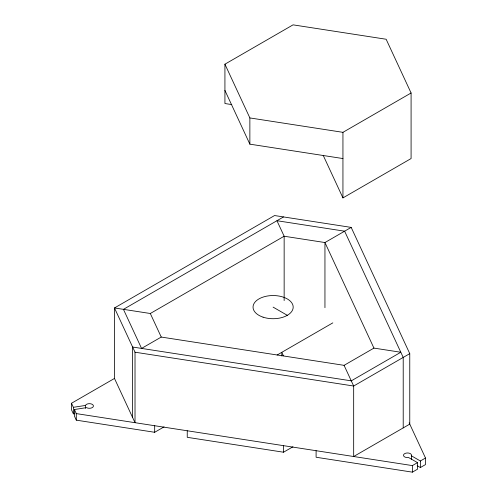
<?xml version="1.0" encoding="UTF-8"?>
<svg xmlns="http://www.w3.org/2000/svg" width="497" height="497" viewBox="0 0 497 497"><rect width="100%" height="100%" fill="white"/><g stroke="black" fill="none" stroke-linecap="round" stroke-linejoin="round"><path stroke-width="0.75" d="M85.503 408.348L85.515 405.378A4.013 2.317 0 0 1 90.765 403.8A4.013 2.317 0 0 1 93.032 406.962A4.013 2.317 0 0 1 87.385 407.987L86.577 407.627L74.413 409.528L74.413 416.082L76.302 420.158L154.673 432.284L164.06 426.867M411.417 459.464L411.535 455.289A4.013 2.317 0 0 0 407.173 452.978A4.013 2.317 0 0 0 403.564 455.693A4.013 2.317 0 0 0 408.559 457.526L417.523 462.626L417.523 469.187L412.386 472.15L316.098 457.252L316.098 450.698M231.788 104.594L224.924 103.531L224.924 64.188L293.062 24.85L386.144 39.251L411.087 92.989L411.087 158.555L342.942 197.899L323.187 155.325M224.924 64.188L249.867 117.932L342.942 132.332L411.087 92.989M283.507 216.928L123.442 309.345L141.57 348.416L161.245 337.059L344.073 365.338L373.937 348.099L400.812 352.255L351.273 380.851L132.618 347.03L132.618 417.511M351.18 227.396L274.549 215.543L114.484 307.96L135.016 352.199L135.016 422.686L114.484 378.447L114.484 307.96L150.311 313.501L284.147 236.23L324.951 242.542L351.18 227.396L409.764 353.64L409.764 424.121L353.671 456.513L353.671 386.026L344.073 365.338M74.898 413.634L73.382 413.871L71.5 409.814L71.5 403.26L114.521 378.422M277.158 355.007L332.822 322.87M409.764 353.64L353.671 386.026L135.016 352.199M187.245 430.762L187.245 437.323L283.526 452.214L292.932 446.791M74.413 409.528L76.302 413.603L412.386 465.596L417.523 462.626M411.417 455.824L420.363 460.986L425.5 458.023L409.168 422.841M417.163 465.701L420.363 467.547L425.5 464.577L425.5 458.023M71.5 403.26L73.382 407.31L85.503 405.434M224.924 90.417L249.867 144.155L342.942 158.555M273.108 307.127L287.303 315.322M373.937 348.099L324.951 242.542L324.951 307.686M283.402 355.777L281.805 352.33L281.805 355.97M150.311 313.501L161.245 337.059M420.363 460.986L420.363 467.547M412.386 465.596L412.386 472.15M403.21 427.911L403.21 357.424L344.62 231.186L276.947 220.718L284.147 236.23L284.147 300.598M342.942 132.332L342.942 197.899M283.526 445.66L283.526 452.214M249.867 117.932L249.867 144.155M154.673 425.724L154.673 432.284M76.302 413.603L76.302 420.158M73.382 407.31L73.382 413.871M263.075 317.167A20.079 11.593 0 0 0 293.187 307.127A20.079 11.593 0 0 0 263.075 297.088A20.079 11.593 0 0 0 263.075 317.167"/></g></svg>
